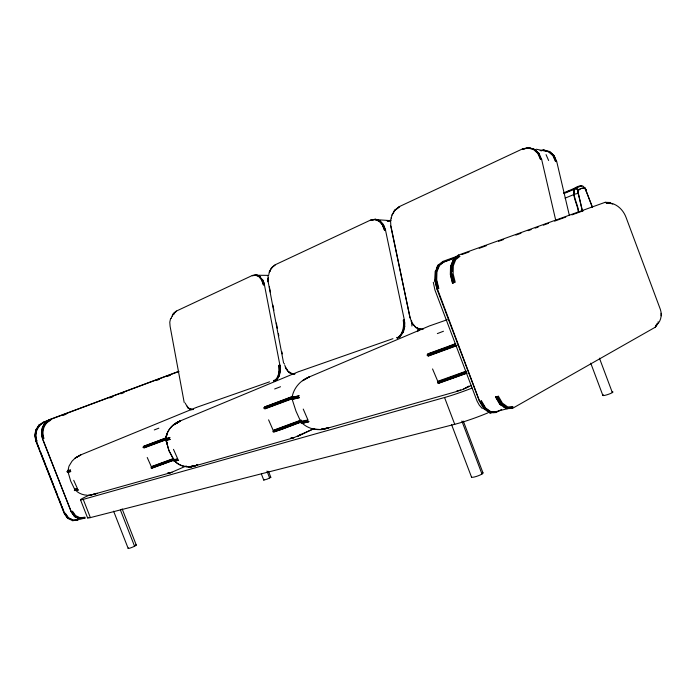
<?xml version="1.0" encoding="UTF-8"?>
<svg xmlns="http://www.w3.org/2000/svg" width="696" height="696" viewBox="0 0 696 696"><rect width="100%" height="100%" fill="white"/><g stroke="black" fill="none" stroke-linecap="round" stroke-linejoin="round"><path stroke-width="1.04" d="M268.221 278.557L268.23 278.061M450.669 269.169L450.547 274.355L452.731 283.255M450.721 267.099L452.017 262.87M451.017 265.402L450.817 273.946L453.079 283.124M452.252 271.762L452.4 265.611L454.906 259.295L459.308 255.823M434.896 280.723L435.13 272.78L436.07 270.474M658.051 322.579L658.103 321.778M592.583 207.46L585.092 188.416L584.222 187.772L581.151 188.486L578.306 189.877L577.915 191.818L582.387 211.48M592.4 207.521L586.319 191.235C585.98 185.562 575.931 188.773 578.376 193.636L582.604 211.497M581.865 186.154L581.195 185.928C566.222 186.493 578.359 204.824 578.332 212.289M611.732 203.354C618.631 205.311 623.729 211.001 626.139 217.613L660.321 309.294C661.896 313.853 661.435 319.133 658.468 323.04M42.526 427.161L41.56 432.964L42.639 438.967M42.491 431.529L43.187 427.344L46.032 422.794L50.356 419.958M35.531 431.311L34.809 435.609L35.992 441.49L64.267 513.57L67.642 518.346L72.828 520.695M35.948 429.771L34.983 435.513L36.166 441.429M35.522 432.895L35.757 431.503M171.355 318.498L171.616 317.185M143.045 447.05L165.831 438.567C166.518 430.624 172.999 423.351 180.777 420.706L297.757 372.029M169.954 437.688L165.752 438.541L166.883 433.939L165.987 438.654C166.605 430.676 172.625 423.647 180.116 421.158M165.987 438.654L166.883 433.939L165.752 438.541M268.795 274.598L269.343 271.84L271.692 267.534M279.079 372.055L279.209 371.42M279.018 375.979L280.244 370.724L279.923 365.269L264.436 284.873L262.644 279.923M391.091 218.057L391.204 217.613M403.567 327.381L403.663 327.016M402.584 331.392L402.027 332.697M403.21 332.236L404.698 324.38M404.811 326.241L403.384 332.027L399.565 337.308M417.513 331.548L418.226 328.695M417.748 331.6L418.47 328.73M418.548 330.269L418.914 328.808M418.983 330.235L419.34 328.773M299.097 395.711L292.059 397.416C293.582 388.072 300.507 380.181 309.329 376.928L429.258 326.015M170.642 318.281L169.789 322.152L170.085 326.224L184.196 402.497M86.93 495.178C82.885 495.117 78.178 493.133 75.707 490.297M75.472 490.323L78.152 489.906L74.489 490.602L74.733 490.001M452.33 262.105L452.652 261.27M452.965 260.478L453.635 258.825L458.229 255.206M435.07 271.858L435.731 270.231M436.392 268.613L437.706 265.385L442.795 261.505M438.193 265.098L435.548 271.597L435.296 280.01L437.506 289.04M74.837 489.131L74.663 489.566L77.465 488.905M73.715 480.31L77.482 488.679L74.829 489.01M172.086 316.245L173.495 313.426M172.025 316.436L172.251 315.984M172.477 315.523L173.391 313.687L175.949 311.504M173.469 314.331L175.079 312.417M174.044 314.009L174.278 313.548M269.326 272.014L271.614 267.812L275.433 264.845M270.091 271.292L270.387 270.753M271.562 268.595L271.858 268.056M277.965 376.379L278.252 375.884M279.148 375.831L276.173 380.329M395.015 209.905L392.005 214.934L390.569 221.006L390.804 224.965M392.039 215.099L394.98 210.07L399.182 206.677L522.557 148.883L528.856 147.604L530.248 147.978M42.43 427.518L45.484 422.437L49.973 419.497M42.413 427.649L42.769 427.083M43.126 426.509L43.483 425.943M44.553 424.238L47.163 421.854M35.774 429.884L38.906 425.073M37.427 427.84L38.141 426.7M39.394 425.3L36.514 429.867L35.574 435.461L36.731 441.212M74.698 489.332L70.705 481.136L68.112 472.227M67.956 472.097L70.644 471.444M399.782 336.142L400.156 335.568M655.58 326.276L657.302 323.788M655.145 327.242L656.963 324.614M657.311 324.11L657.72 323.518M655.432 327.077L657.033 324.762M657.215 324.501L657.99 323.379M655.832 325.624L656.998 323.927M393.901 211.332L394.267 210.827M264.158 407.447L263.871 407.839L292.677 397.077L292.059 397.416M165.178 440.255L169.25 438.932M169.485 438.193L164.778 439.437L166.24 438.663M268.508 471.314L270.814 477.291L267.107 479.161L263.775 480.101L261.383 474.037M263.688 480.014L264.245 479.579M578.306 189.877A2.932 2.653 57.7 0 0 574.94 188.129C571.59 195.663 578.498 204.467 578.567 212.193M173.426 313.574L176.123 311.182L252.465 275.416L256.467 274.842L259.886 276.425M175.453 312.095L176.575 311.138M271.64 267.69L274.964 264.88L370.62 220.058L375.57 219.205L379.868 220.789L383.322 224.564L385.401 229.967M301.864 422.855C308.406 429.345 319.334 431.529 328.138 427.866L320.952 429.554L314.67 429.31L321.509 429.562L320.952 429.554L324.954 428.927L455.262 391.892L462.283 389.63L471.592 385.393M301.612 422.785L303.578 423.055L308.981 421.689M460.012 256.267L455.741 259.651L453.313 265.785L453.122 273.745L455.236 282.298M300.594 422.724L302.255 423.038L308.78 421.611L303.334 422.994M458.577 255.162L454.001 258.764L451.399 265.324L451.191 273.841L453.444 282.985M453.844 259.243L454.401 258.799M453.696 259.53L450.53 266.35L450.329 274.546L452.496 283.342M300.341 422.324L302.003 422.637L307.684 421.193M301.107 421.715L281.776 429.38L273.128 431.911L300.829 421.776M301.064 421.219L300.568 421.611L302.429 421.706L307.963 420.297M292.581 399.182L292.198 399.434L295.983 411.127L300.602 421.315L300.976 421.028M437.74 266.011L438.445 265.454M440.568 263.801L441.386 263.158M443.535 261.905L439.063 265.402L436.488 271.727L436.244 279.914L438.393 288.692M456.48 256.954L443.918 261.992L439.489 265.454L436.949 271.718L436.705 279.835L438.837 288.527M394.98 210.201L399.034 207.051M395.476 209.905L396.52 209.096M396.746 208.922L399.661 206.669M298.462 436L300.907 434.287L297.723 436.296M273.789 381.095C278.974 377.937 279.566 370.855 278.835 365.365M274.146 381.077L275.921 379.842M274.798 380.938C279.54 377.467 279.992 370.663 279.305 365.269M276.007 380.355C280.227 376.754 280.688 370.472 280.01 365.287M38.854 425.56L43.744 422.455M45.31 422.916L46.954 421.837M50.712 420.288C43.744 423.203 41.429 431.746 43.97 438.454M38.715 425.212L43.378 422.15M292.137 399.182L299.245 397.555M397.025 338.021C403.01 334.524 404.237 326.528 403.262 320.186M397.364 338.047L399.408 336.716M397.938 338.012C403.645 334.254 404.741 326.389 403.793 320.073M399.695 337.09L400.409 336.594M292.059 398.164L290.989 398.86L298.427 397.085M292.903 396.99L291.885 397.651L298.993 395.937M292.79 397.242L290.937 398.443L298.34 396.668M328.086 427.631L327.59 427.944L328.764 427.77M173.548 459.96L172.973 460.5M166.092 440.368L168.85 450.408L173.626 459.151M80.858 454.897L75.212 458.038L71.992 461.213L68.974 466.198L67.921 470.757L70.601 470M512.465 408.387L655.31 327.198M495.978 412.58L501.668 409.387M290.058 398.843L292.746 397.503M197.786 464.545L196.411 465.293L197.212 465.224M74.942 489.471L74.289 490.288L77.16 489.619M465.163 388.246L469.095 386.15L463.632 389.047M166.066 440.246L168.945 450.651L173.556 459.56M166.283 439.037L164.821 439.811L165.317 440.063M166.292 438.393L165.596 438.767L169.833 437.906M96.405 493.568L97.092 493.22M396.929 337.395L396.703 337.508M68.591 470.522L67.042 471.575L69.861 470.792M68.217 471.035L67.086 471.905L69.913 471.114M68.599 470.139L67.79 470.94L70.496 470.183M68.069 470.513L68.869 470.122M193.54 466.32L190.13 466.833L196.777 465.259L189.964 466.868L196.777 465.259C189.538 468.164 180.551 467.051 174.992 461.387C179.794 466.068 187.033 467.912 193.54 466.32L293.468 437.862L314.026 428.588M299.315 435.626L314.322 428.458M273.528 380.582L274.45 380.155M186.267 465.955L170.894 472.645L89.714 495.395M586.223 191.391L586.502 191.183M301.046 420.079L273.189 430.354L268.586 419.845M301.203 420.314L273.18 430.65M80.571 454.958L196.394 407.43M292.198 398.469L264.732 408.7M292.816 396.329L264.628 406.908M292.694 396.59L264.515 407.143M563.682 192.844L574.94 188.129M566.935 191.887L569.946 190.634M571.947 189.791L574.948 188.538M576.958 187.702L579.959 186.441M563.951 193.558L574.217 189.277A3.002 2.131 9.4 0 1 578.063 190.269M565.082 198.16L574.357 194.323A3.054 0.696 -14.8 0 1 578.167 193.61M166.57 437.688L143.802 446.206M166.614 437.836L143.689 446.397M443.474 331.244L437.349 333.593M466.294 371.099L437.784 381.321L432.555 368.941M465.781 371.647L445.518 379.155M465.668 372.63L437.558 382.635M465.824 373.143L437.81 383.105M466.912 373.047L438.262 383.2M466.885 373.221L438.889 383.244M280.514 386.741L274.65 388.986M300.681 421.324L272.902 431.485M300.559 422.333L274.18 431.981M158.853 428.179L154.277 429.928M172.573 460.256L151.215 468.043M173.078 460.334L151.632 468.095M173.095 460.456L152.224 468.086M455.628 343.667L427.822 353.864M455.793 343.824L446.258 347.522M455.036 344.703L427.1 354.899M455.236 345.138L427.196 355.369M456.62 345.46L428.04 355.926M457.115 345.538L428.214 356.126M173.626 458.481L151.31 466.677L147.23 457.49M173.73 458.69L151.302 466.929M291.694 397.938L263.941 408.256M291.737 398.939L264.924 408.9M165.979 438.889L143.106 447.406M165.178 439.863L143.863 447.78M165.23 440.046L144.011 447.92M47.972 421.019C38.872 422.663 33.399 432.538 36.984 441.116M63.153 415.347L66.19 414.207M109.716 397.938L112.752 396.798M120.852 393.771L123.888 392.64M156.269 380.529L159.306 379.39M167.405 376.362L170.442 375.231M178.759 371.351L49.851 419.47C42.36 422.594 39.837 431.772 42.587 438.993M43.265 422.141L178.889 371.49M196.829 407.264L269.561 381.826M445.553 347.782L427.727 354.107M298.314 371.803L392.944 338.682M442.543 261.522L457.82 256.015M461.892 254.545L469.026 251.978M479.205 248.307L486.339 245.731M498.562 241.329L503.652 239.494M515.875 235.083L520.965 233.247M528.09 230.672L531.152 229.576M535.224 228.105L538.278 227M543.367 225.165L548.465 223.329M554.573 221.128L565.778 217.082M571.886 214.881L583.091 210.844M443.918 261.992L455.114 257.946M458.307 255.154L605.068 202.345M429.902 325.78L447.293 319.699M266.629 406.386L267.22 406.186M151.006 467.703L173.913 459.299L173.243 459.621L173.8 460.03L177.68 459.073M437.793 381.652L444.883 379.355M299.402 397.729L292.198 399.434M170.007 439.324L165.779 440.22M167.379 444.37L165.883 440.342L170.189 439.498M487.826 412.893A34.504 4.167 -20.1 0 1 454.723 424.299L90.376 517.606L83.233 499.38L444.544 397.512A34.53 3.297 -20.3 0 0 472.062 388.081M308.215 377.476L309.337 377.162M68.034 472.332L70.783 471.575M506.732 408.865L496.622 411.475L491.228 411.928L485.625 407.995L481.354 400.713M275.607 430.998L276.451 430.78M323.736 428.823L327.842 427.788M177.384 459.847L173.113 460.604M174.566 461.109L178.428 460.213L177.811 460.256M178.62 460.273L174.679 461.091M272.032 405.472L273.806 405.063M75.594 490.584L78.335 489.958M577.706 186.763L581.195 185.928A2.949 2.593 -87.2 0 1 584.222 187.772M324.832 428.475L320.821 429.389L322.77 429.014M192.801 466.015L190.834 466.468L193.184 465.972M522.478 149.101L528.203 147.83M522.426 149.283L528.09 148.022L533.51 149.475L537.86 153.451L540.435 159.332M523.348 149.214L523.853 149.109M540.122 150.71L543.646 149.945L549.64 151.554L554.086 155.565L556.635 161.629M541.21 150.675L543.358 150.206L548.831 151.667L553.207 155.626L555.799 161.498M541.297 150.727L544.098 150.084M543.489 150.51L544.211 150.353M172.034 472.253L167.536 473.219L170.79 472.706M269.865 477.334L270.814 477.291M294.182 437.497L290.737 438.175L293.912 437.74M370.524 220.267L374.918 219.44M370.472 220.432L374.805 219.614L378.981 221.154L382.339 224.825L384.357 230.071M375.161 219.605L375.814 219.484M387.133 220.919L390.647 220.267M387.541 221.006L390.891 220.702M388.02 221.015L390.726 220.806M460.752 390.151L456.976 390.804L460.447 390.36M178.185 460.247L173.33 460.978M252.361 275.607L255.832 275.077M252.3 275.755L256.72 275.077L258.808 276.051M256.433 275.251L267.925 275.372M267.812 275.633L268.691 275.494M267.464 275.947L268.351 275.807M84.938 517.624L79.944 518.303L75.185 516.032L71.949 511.412M84.964 518.207L79.718 518.92L74.707 516.528L71.149 511.63L42.552 439.002M84.851 518.294L79.57 519.007L74.542 516.615L71.114 511.725M78.213 519.364L73.089 520.216L68.286 517.946L65.024 513.309M75.011 519.982L77.804 519.982M72.602 520.695L78.056 519.982M84.982 517.172L80.188 517.815L75.612 515.632L72.506 511.195M492.124 412.832L489.836 413.041L486.913 410.997M493.072 412.754L496.074 412.502M496.378 411.762L490.915 412.223L485.243 408.248L480.91 400.87M492.22 412.284L494.934 412.058M422.803 329.034L420.184 329.251L415.73 327.25L412.189 323.196M420.262 329.434L422.855 329.217M420.984 329.608L415.799 327.607L412.171 323.309M421.585 329.556L422.794 329.46M505.392 408.256L506.07 408.204M505.801 408.404L507.384 408.274M512.587 408.256L506.94 408.717L501.033 404.515L496.509 396.746M507.323 408.83L500.111 404.35L497.597 400.043M511.264 408.509L512.291 408.421M512.952 406.56L507.793 406.977L502.408 403.132L498.284 396.041M512.708 407.317L507.34 407.752L501.729 403.758L497.431 396.372M293.138 373.926L288.692 372.055L285.891 368.349M293.599 373.909L294.982 373.839M292.285 374.126L293.477 374.074M293.686 374.065L294.669 374.013M293.564 374.265L292.416 374.326L288.805 372.36L285.925 368.549L284.777 365.191M193.244 409.431L190.634 409.474L187.79 407.647M191.435 409.596L193.184 409.57M87.879 495.213L90.776 495.221L88.853 495.195M605.32 202.336L609.783 202.484L611.627 203.684M604.998 202.388L606.12 202.423M608.739 202.51L611.323 203.737M605.972 202.875L607.086 202.91M608.208 202.945L610.279 203.014M606.599 203.232L610.801 203.363M300.602 421.315L307.963 420.001L303.238 409.074M376.988 219.692L390.204 220.615M536.259 149.222L548.622 151.763L552.963 155.695L555.538 161.524M548.987 151.632L549.675 151.815M548.996 151.841L549.675 152.024M528.368 147.587L533.936 149.083L538.399 153.155L541.044 159.193M530.448 148.318L531.822 148.683M532.51 148.866L534.676 149.57M581.63 186.258L580.96 186.023A4.289 2.192 68.8 0 1 581.473 186.067M375.074 219.223L380.042 221.041L383.531 224.843M376.666 219.875L378.058 220.388M378.755 220.649L380.155 221.163M375.701 219.736L375.44 219.64M378.607 220.797L379.564 221.459M416.626 327.407L417.191 327.651M420.01 328.912L420.575 329.173M415.747 327.416L416.312 327.659M259.234 276.242L262.897 280.149L264.524 284.899M255.989 274.876L260.2 276.738M255.728 275.233L259.043 276.782L261.722 280.175L263.349 284.908M73.237 520.043L68.495 517.798L65.285 513.213M74.376 516.249L76.273 517.198M76.76 517.38L79.292 518.633M164.778 439.437L165.213 439.655M164.839 439.472L165.283 439.681M166.379 440.585L167.431 444.387M292.45 373.482L293.338 373.97M289.606 372.151L290.049 372.386M292.276 373.604L293.173 374.091M289.719 372.612L290.171 372.856M191.017 408.978L191.739 409.431M190.495 408.848L191.574 409.544M188.738 408.134L191.304 409.779M190.843 409.779L187.92 407.9L185.145 403.019M483.563 408.256L490.402 412.98M485.451 409.97L483.981 408.935L479.413 401.174M612.289 203.789L612.75 204.111M501.894 405.768L499.789 404.272L495.491 396.894M503.295 406.769L504.696 407.76M173.278 459.36L173.835 459.76L177.689 458.812L173.478 449.355M549.205 151.424L553.659 155.452L556.295 161.42M550.214 152.511L554.19 156.382M535.555 150.119L536.677 151.136M534.58 149.414L539.043 153.555M533.693 149.301L534.241 149.805M536.981 152.311L538.408 154.06M537.086 151.684L537.538 152.172M379.363 220.797L382.809 224.564L384.879 229.958M381.686 223.781L382.113 224.243M482.328 408.569L479.335 405.202L477.091 401.174L434.93 289.988L433.286 282.254M259.39 276.46L262.14 279.949L263.81 284.812M286.735 369.028L287.1 369.506M288.901 371.89L289.266 372.369M412.78 324.406L413.128 324.893M66.903 516.632L67.73 517.807M64.476 513.448L67.843 518.329M187.198 406.142L187.781 407.021M480.022 401.209L484.512 408.856M496.126 396.868L500.676 404.672M495.743 396.868L497.231 399.417M538.982 154.999L539.252 155.547M554.347 156.722L555.391 159.097M555.834 160.089L556.313 161.176M546.055 154.634L548.631 160.506M538.913 153.181L541.627 159.471M539.391 156.287L540.696 159.271M382.904 225.53L383.113 226M411.171 321.187L411.397 321.709M285.351 367.218L285.543 367.653M43.091 439.959L71.201 511.621M36.349 441.351L39.489 449.355M40.272 451.356L45.771 465.354M46.554 467.355L54.793 488.357M55.584 490.358L57.542 495.361M58.333 497.362L61.074 504.365M61.866 506.366L63.823 511.36M36.279 441.377L53.357 484.886M54.149 486.913L64.476 513.222M122.131 508.863L136.259 545.02M120.382 509.933L134.563 546.221M113.613 511.177L128.168 548.404M80.51 499.824L87.592 517.911M266.977 471.053L269.674 478.048M383.444 224.756L385.558 230.115M382.539 224.712L384.575 230.019M410.092 317.698L412.171 323.449M479.57 401.192L436.201 285.673M437.001 289.223L479.483 401.296M463.327 421.124L482.963 472.836M461.857 421.045L481.98 474.028M444.544 397.512L454.723 424.299M451.513 424.473L471.549 477.178M599.439 358.17L612.35 392.587M590.747 363.173L602.849 395.415M261.896 280.079L263.54 284.864M286.126 367.819L286.378 368.549M284.203 363.416L284.386 364.06M263.619 281.967L263.836 282.654M452.209 273.815L454.375 282.628M434.93 280.462L436 284.829M434.817 280.236L437.01 289.223M556.722 161.533L569.267 215.012M541.618 159.28L555.799 220.597M390.708 225.991L410.101 317.715M410.005 317.802L390.839 225.582M385.488 230.028L404.376 320.125M42.256 432.929L43.413 438.671M269.361 286.882L270.387 292.198M272.858 304.97L273.885 310.285M276.347 323.048L277.373 328.373M278.409 333.689L278.818 335.82M281.897 351.776L282.315 353.907M267.655 279.087L283.568 362.955M268.317 281.167L268.178 279.427M267.647 278.974L267.89 281.793M404.741 322.648L404.811 323.544M268.264 277.173L268.299 277.852M411.614 320.76L411.919 326.041M404.454 320.134L404.611 322.822M404.315 320.047L404.672 326.311M403.48 320.134L403.837 326.285M279.809 365.226L280.131 370.777M279.035 365.322L279.348 370.777M268.256 277.147L268.325 278.522M403.81 324.71L403.828 325.276M661.2 315.793L661.191 313.304M83.233 499.38A18.775 1.201 -21.8 0 1 88.531 495.491M90.376 517.606A18.766 1.522 -22 0 1 87.974 517.328M135.529 545.038A4.385 0.522 -22.4 0 1 135.102 545.942A4.385 0.522 -22.4 0 1 129.891 548.126A4.385 0.522 -22.4 0 1 128.534 547.97M482.511 472.706A6.133 1.07 -19.8 0 1 478.204 475.803A6.133 1.07 -19.8 0 1 471.505 476.899M612.21 391.839A5.342 0.748 -18.9 0 1 611.253 393.17A5.342 0.748 -18.9 0 1 604.746 395.38A5.342 0.748 -18.9 0 1 603.476 394.806M574.122 194.419A8.613 4.42 68.8 0 1 573.982 189.373M584.379 187.746A3.045 0.835 -31.8 0 1 585.092 188.416M585.762 189.364A3.036 0.539 -28.3 0 1 585.91 189.86M578.385 193.636A5.333 2.723 68.8 0 1 578.289 190.513M584.336 188.137A1.018 0.513 68.8 0 1 584.962 188.607M75.281 457.994L80.666 454.94L75.281 457.994M306.022 378.65L302.595 380.738L309.041 377.067L306.022 378.65M178.333 422.054L175.261 423.916L180.403 420.88L175.174 423.951L178.333 422.054M179.916 421.21L174 424.769L179.916 421.21M96.1 493.725L90.758 494.934L96.1 493.725M192.722 466.503L188.52 466.912L192.722 466.503"/></g></svg>
